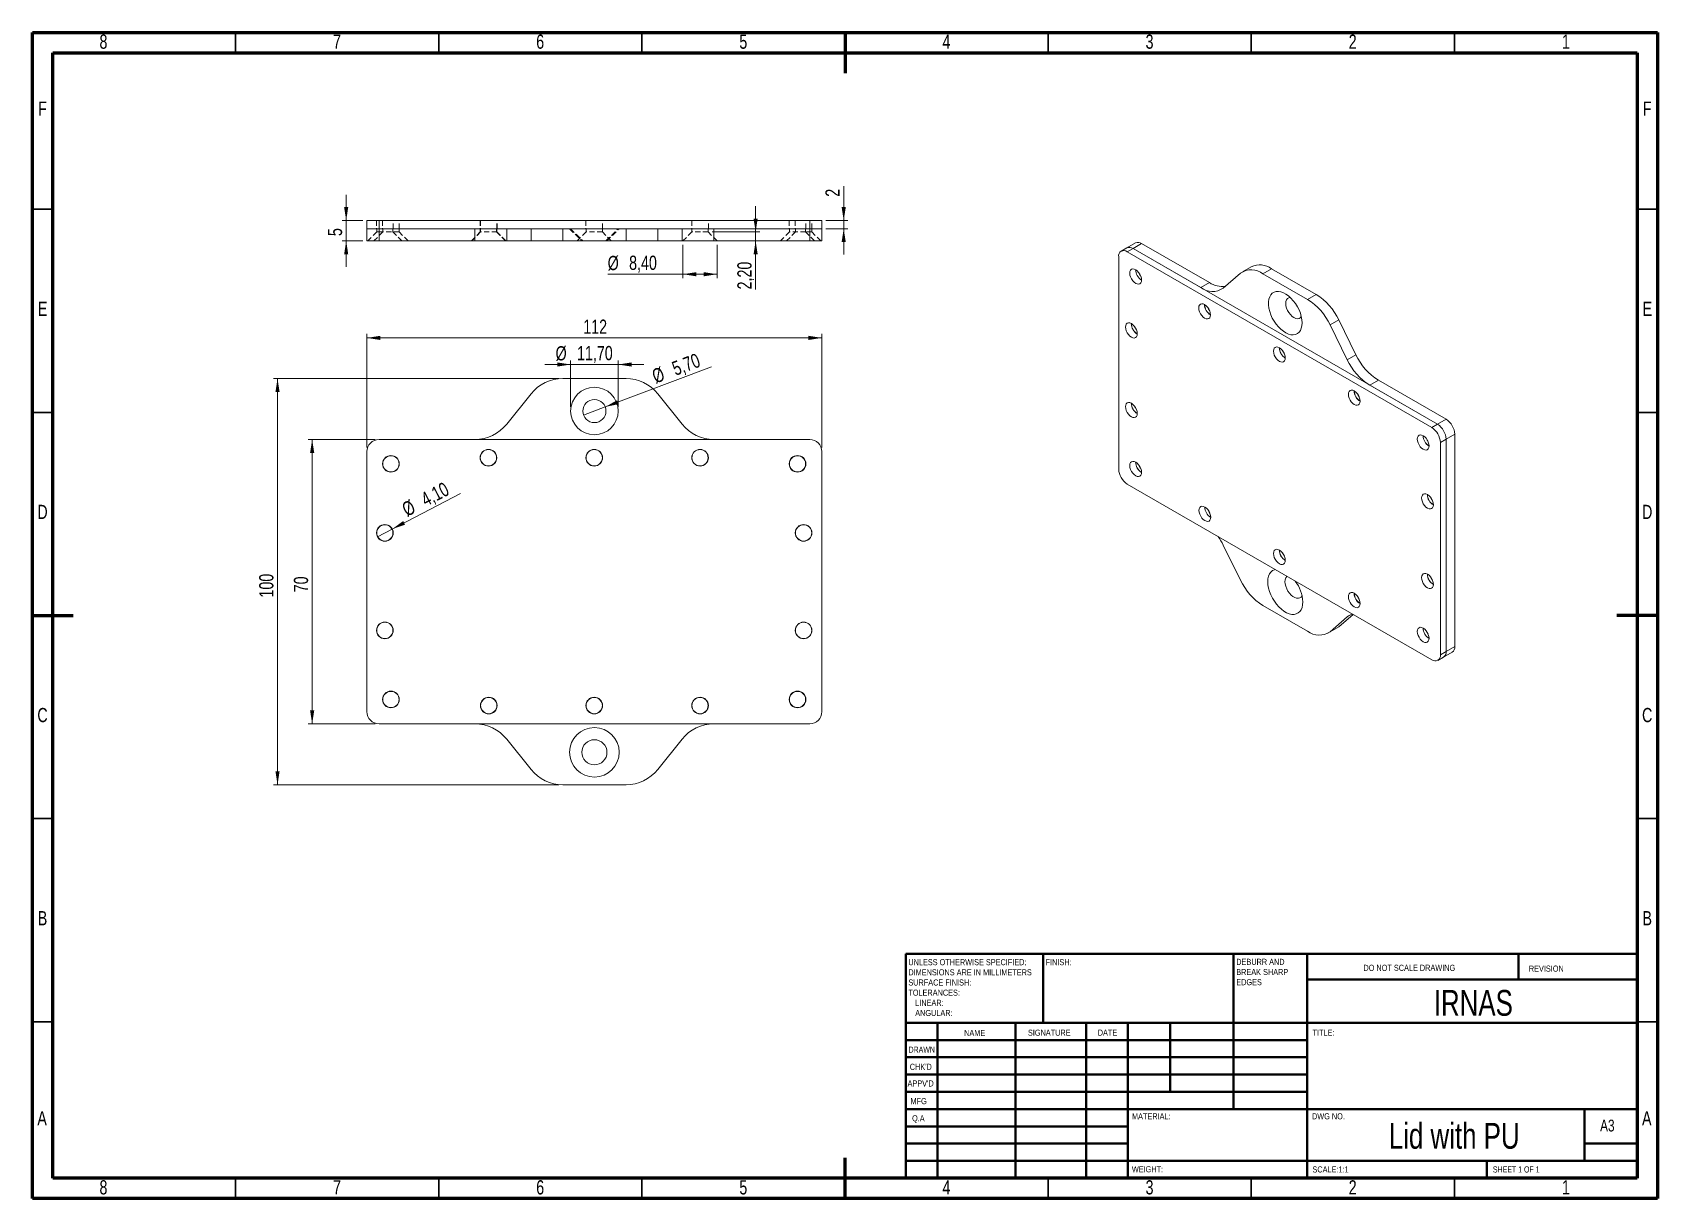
# Model space of a CAD drawing. Header units: millimetres. Extents: x 15 to 415, y 5 to 292.
import ezdxf

# ---------------------------------------------------------------- set-up
doc = ezdxf.new("R2010")
doc.units = ezdxf.units.MM
doc.linetypes.add('HIDDEN', pattern=[1.905, 1.27, -0.635])
doc.styles.add('SLDTEXTSTYLE0', font='TXT', dxfattribs={"width": 0.75})
doc.styles.add('SLDTEXTSTYLE1', font='TXT', dxfattribs={"width": 0.686449})
doc.styles.add('SLDTEXTSTYLE2', font='TXT', dxfattribs={"width": 0.6875})
doc.dimstyles.new('SLDDIMSTYLE0', dxfattribs={"dimtxt": 3.5, "dimasz": 3.302, "dimexe": 0, "dimexo": 0.0625, "dimgap": 0.875, "dimtad": 1, "dimrnd": 1e-09, "dimzin": 12, "dimdsep": 46, "dimtxsty": 'SLDTEXTSTYLE0', "dimsah": 1, "dimcen": 0.09, "dimadec": 0, "dimazin": 3, "dimtfac": 1, "dimtofl": 0, "dimtmove": 0, "dimatfit": 3, "dimfxl": 1, "dimfrac": 2, "dimtolj": 1, "dimtzin": 12, "dimarcsym": 0})
doc.dimstyles.new('SLDDIMSTYLE1', dxfattribs={"dimtxt": 3.5, "dimasz": 3.302, "dimexe": 0, "dimexo": 0.0625, "dimgap": 0.875, "dimtad": 1, "dimrnd": 1e-09, "dimzin": 12, "dimdsep": 46, "dimtxsty": 'SLDTEXTSTYLE0', "dimsah": 1, "dimcen": 0.09, "dimadec": 0, "dimazin": 3, "dimtfac": 1, "dimtmove": 0, "dimatfit": 0, "dimfxl": 1, "dimfrac": 2, "dimtolj": 1, "dimtzin": 12, "dimarcsym": 0})
doc.dimstyles.new('SLDDIMSTYLE2', dxfattribs={"dimtxt": 3.5, "dimasz": 3.302, "dimexe": 0, "dimexo": 0.0625, "dimgap": 0.875, "dimtad": 1, "dimrnd": 1e-09, "dimzin": 12, "dimdsep": 46, "dimtxsty": 'SLDTEXTSTYLE0', "dimblk1": 'NONE', "dimsah": 1, "dimcen": 0, "dimadec": 0, "dimazin": 3, "dimtfac": 1, "dimtmove": 0, "dimatfit": 3, "dimldrblk": 'NONE', "dimfxl": 1, "dimfrac": 2, "dimtolj": 1, "dimtzin": 12, "dimarcsym": 0})

# ---------------------------------------------------------------- blocks, each defined once
blk = doc.blocks.new('SW_NOTE_0')
at = {"color": 0, "linetype": 'Continuous', "lineweight": 0, "char_height": 1.5, "attachment_point": 1, "style": 'SLDTEXTSTYLE0'}
for s, insert in [('UNLESS OTHERWISE SPECIFIED:', (0, 1.93)), ('SURFACE FINISH:', (0, -3.07)), ('DIMENSIONS ARE IN MILLIMETERS', (0, -0.57)), ('TOLERANCES:', (0, -5.57)), ('ANGULAR:', (1.69, -10.57)), ('LINEAR:', (1.69, -8.07))]:
    blk.add_mtext(s, dxfattribs=dict(at, insert=insert))
blk = doc.blocks.new('SW_NOTE_1')
at = {"color": 0, "linetype": 'Continuous', "lineweight": 0, "char_height": 1.5, "attachment_point": 1, "style": 'SLDTEXTSTYLE0'}
for s, insert in [('DEBURR AND', (0, 1.93)), ('BREAK SHARP', (0, -0.57)), ('EDGES', (0, -3.07))]:
    blk.add_mtext(s, dxfattribs=dict(at, insert=insert))
blk = doc.blocks.new('_D')
at = {"color": 7, "linetype": 'Continuous', "lineweight": 0}
for p, q in [((97.31, 189.83), (97.31, 217.83)), ((97.31, 216.83), (209.31, 216.83)), ((209.31, 189.83), (209.31, 217.83))]:
    blk.add_line(p, q, dxfattribs=at)
for points in [[(97.31, 216.83), (100.62, 216.32), (100.62, 217.34)], [(209.31, 216.83), (206.01, 217.34), (206.01, 216.32)]]:
    blk.add_solid(points, dxfattribs=at)
at = {"color": 7, "linetype": 'Continuous', "lineweight": 0, "insert": (150.58, 221.34), "char_height": 3.5, "attachment_point": 1, "style": 'SLDTEXTSTYLE0'}
blk.add_mtext('112', dxfattribs=at)
blk = doc.blocks.new('_D_1')
at = {"color": 7, "linetype": 'Continuous', "lineweight": 0}
for p, q in [((144.53, 206.83), (74.31, 206.83)), ((75.31, 206.83), (75.31, 106.83)), ((144.53, 106.83), (74.31, 106.83))]:
    blk.add_line(p, q, dxfattribs=at)
for points in [[(75.31, 206.83), (74.81, 203.53), (75.82, 203.53)], [(75.31, 106.83), (75.82, 110.13), (74.81, 110.13)]]:
    blk.add_solid(points, dxfattribs=at)
at = {"color": 7, "linetype": 'Continuous', "lineweight": 0, "insert": (70.8, 152.92), "char_height": 3.5, "attachment_point": 1, "rotation": 90, "style": 'SLDTEXTSTYLE0'}
blk.add_mtext('100', dxfattribs=at)
blk = doc.blocks.new('_D_2')
at = {"color": 7, "linetype": 'Continuous', "lineweight": 0}
for p, q in [((99.31, 191.83), (82.84, 191.83)), ((83.84, 191.83), (83.84, 121.83)), ((99.31, 121.83), (82.84, 121.83))]:
    blk.add_line(p, q, dxfattribs=at)
for points in [[(83.84, 191.83), (83.33, 188.53), (84.35, 188.53)], [(83.84, 121.83), (84.35, 125.13), (83.33, 125.13)]]:
    blk.add_solid(points, dxfattribs=at)
at = {"color": 7, "linetype": 'Continuous', "lineweight": 0, "insert": (79.33, 154.21), "char_height": 3.5, "attachment_point": 1, "rotation": 90, "style": 'SLDTEXTSTYLE0'}
blk.add_mtext('70', dxfattribs=at)
blk = doc.blocks.new('_D_3')
at = {"color": 7, "linetype": 'Continuous', "lineweight": 0}
for p, q in [((147.47, 210.28), (141.12, 210.28)), ((147.47, 199.83), (147.47, 211.28)), ((147.47, 210.28), (159.16, 210.28)), ((159.16, 199.83), (159.16, 211.28)), ((159.16, 210.28), (165.51, 210.28))]:
    blk.add_line(p, q, dxfattribs=at)
for points in [[(147.47, 210.28), (144.16, 210.79), (144.16, 209.77)], [(159.16, 210.28), (162.47, 209.77), (162.47, 210.79)]]:
    blk.add_solid(points, dxfattribs=at)
at = {"color": 7, "linetype": 'Continuous', "lineweight": 0, "char_height": 3.5, "attachment_point": 1, "style": 'SLDTEXTSTYLE0'}
for s, insert in [('%%c', (143.76, 214.79)), ('11,70', (149.04, 214.84))]:
    blk.add_mtext(s, dxfattribs=dict(at, insert=insert))
blk = doc.blocks.new('_D_4')
at = {"color": 7, "linetype": 'Continuous', "lineweight": 0}
for q in [(182.13, 209.69), (150.65, 197.83)]:
    blk.add_line((155.98, 199.84), q, dxfattribs=at)
blk.add_solid([(155.98, 199.84), (159.25, 200.53), (158.89, 201.48)], dxfattribs=at)
at = {"color": 7, "linetype": 'Continuous', "lineweight": 0, "char_height": 3.5, "attachment_point": 1, "rotation": 20.6467, "style": 'SLDTEXTSTYLE0'}
for s, insert in [('5,70', (172.06, 210.75)), ('%%c', (167.14, 208.84))]:
    blk.add_mtext(s, dxfattribs=dict(at, insert=insert))
blk = doc.blocks.new('_NONE')
blk = doc.blocks.new('_D_5')
at = {"color": 7, "linetype": 'Continuous', "lineweight": 0}
for q in [(120.33, 178.53), (99.92, 167.88)]:
    blk.add_line((103.55, 169.78), q, dxfattribs=at)
blk.add_solid([(103.55, 169.78), (106.71, 170.86), (106.25, 171.76)], dxfattribs=at)
at = {"color": 7, "linetype": 'Continuous', "lineweight": 0, "char_height": 3.5, "attachment_point": 1, "rotation": 27.5319, "style": 'SLDTEXTSTYLE0'}
for s, insert in [('4,10', (110.22, 178.34)), ('%%c', (105.57, 175.86))]:
    blk.add_mtext(s, dxfattribs=dict(at, insert=insert))
blk = doc.blocks.new('_D_6')
at = {"color": 7, "linetype": 'Continuous', "lineweight": 0}
for p, q in [((92.22, 245.71), (92.22, 252.06)), ((96.31, 245.71), (91.22, 245.71)), ((92.22, 245.71), (92.22, 240.71)), ((96.31, 240.71), (91.22, 240.71)), ((92.22, 240.71), (92.22, 234.36))]:
    blk.add_line(p, q, dxfattribs=at)
for points in [[(92.22, 245.71), (92.72, 249.01), (91.71, 249.01)], [(92.22, 240.71), (91.71, 237.4), (92.72, 237.4)]]:
    blk.add_solid(points, dxfattribs=at)
at = {"color": 7, "linetype": 'Continuous', "lineweight": 0, "insert": (87.71, 241.89), "char_height": 3.5, "attachment_point": 1, "rotation": 90, "style": 'SLDTEXTSTYLE0'}
blk.add_mtext('5', dxfattribs=at)
blk = doc.blocks.new('_D_7')
at = {"color": 7, "linetype": 'Continuous', "lineweight": 0}
for p, q in [((214.68, 245.71), (214.68, 254.16)), ((210.31, 245.71), (215.68, 245.71)), ((214.68, 245.71), (214.68, 243.71)), ((210.31, 243.71), (215.68, 243.71)), ((214.68, 243.71), (214.68, 237.36))]:
    blk.add_line(p, q, dxfattribs=at)
for points in [[(214.68, 245.71), (215.19, 249.01), (214.17, 249.01)], [(214.68, 243.71), (214.17, 240.4), (215.19, 240.4)]]:
    blk.add_solid(points, dxfattribs=at)
at = {"color": 7, "linetype": 'Continuous', "lineweight": 0, "insert": (210.17, 251.58), "char_height": 3.5, "attachment_point": 1, "rotation": 90, "style": 'SLDTEXTSTYLE0'}
blk.add_mtext('2', dxfattribs=at)
blk = doc.blocks.new('_D_8')
at = {"color": 7, "linetype": 'Continuous', "lineweight": 0}
for p, q in [((193, 242.91), (193, 249.26)), ((182.31, 242.91), (194, 242.91)), ((193, 242.91), (193, 240.71)), ((193, 240.71), (193, 228.76))]:
    blk.add_line(p, q, dxfattribs=at)
for points in [[(193, 242.91), (193.51, 246.21), (192.49, 246.21)], [(193, 240.71), (192.49, 237.4), (193.51, 237.4)]]:
    blk.add_solid(points, dxfattribs=at)
at = {"color": 7, "linetype": 'Continuous', "lineweight": 0, "insert": (188.49, 228.76), "char_height": 3.5, "attachment_point": 1, "rotation": 90, "style": 'SLDTEXTSTYLE0'}
blk.add_mtext('2,20', dxfattribs=at)
blk = doc.blocks.new('_D_9')
at = {"color": 7, "linetype": 'Continuous', "lineweight": 0}
for p, q in [((175.11, 239.71), (175.11, 231.5)), ((183.51, 239.71), (183.51, 231.5)), ((175.11, 232.5), (156.58, 232.5)), ((175.11, 232.5), (183.51, 232.5))]:
    blk.add_line(p, q, dxfattribs=at)
for points in [[(175.11, 232.5), (178.42, 231.99), (178.42, 233.01)], [(183.51, 232.5), (180.21, 233.01), (180.21, 231.99)]]:
    blk.add_solid(points, dxfattribs=at)
at = {"color": 7, "linetype": 'Continuous', "lineweight": 0, "char_height": 3.5, "attachment_point": 1, "style": 'SLDTEXTSTYLE0'}
for s, insert in [('%%c', (156.58, 237.01)), ('8,40', (161.86, 237.07))]:
    blk.add_mtext(s, dxfattribs=dict(at, insert=insert))

msp = doc.modelspace()

# ---------------------------------------------------------------- linework, layer by layer
at = {"color": 7, "linetype": 'Continuous', "lineweight": 60}
for p, q in [((15, 292), (415, 292)), ((15, 5), (15, 292)), ((215, 292), (215, 282)), ((415, 292), (415, 5)), ((20, 287), (410, 287)), ((20, 10), (20, 287)), ((410, 287), (410, 10)), ((15, 148.5), (25, 148.5)), ((415, 148.5), (405, 148.5)), ((410, 65.25), (410, 10)), ((215, 5), (215, 15)), ((410, 10), (20, 10)), ((410, 10), (222.8, 10)), ((415, 5), (15, 5))]:
    msp.add_line(p, q, dxfattribs=at)
at = {"color": 7, "linetype": 'Continuous', "lineweight": 30}
for p, q in [((65, 292), (65, 287)), ((115, 292), (115, 287)), ((165, 292), (165, 287)), ((265, 292), (265, 287)), ((315, 292), (315, 287)), ((365, 292), (365, 287)), ((15, 248.5), (20, 248.5)), ((415, 248.5), (410, 248.5)), ((15, 198.5), (20, 198.5)), ((415, 198.5), (410, 198.5)), ((15, 98.5), (20, 98.5)), ((415, 98.5), (410, 98.5)), ((15, 48.5), (20, 48.5)), ((415, 48.5), (410, 48.5)), ((65, 5), (65, 10)), ((115, 5), (115, 10)), ((165, 5), (165, 10)), ((265, 5), (265, 10)), ((315, 5), (315, 10)), ((365, 5), (365, 10))]:
    msp.add_line(p, q, dxfattribs=at)
at = {"color": 7, "linetype": 'Continuous', "lineweight": 15}
for p, q in [((97.315, 243.705), (97.315, 245.705)), ((97.315, 245.705), (100.315, 245.705)), ((100.315, 245.705), (100.315, 243.705)), ((100.315, 245.705), (206.315, 245.705)), ((206.315, 243.705), (206.315, 245.705)), ((206.315, 245.705), (209.315, 245.705)), ((209.315, 245.705), (209.315, 243.705)), ((97.315, 240.705), (97.315, 243.705)), ((97.315, 243.705), (100.315, 243.705)), ((100.315, 240.705), (97.315, 240.705)), ((100.315, 243.705), (100.315, 240.705)), ((123.917, 243.705), (100.315, 243.705)), ((123.917, 240.705), (100.315, 240.705)), ((123.917, 240.705), (123.917, 243.705)), ((123.917, 243.705), (131.726, 243.705)), ((123.917, 240.705), (131.726, 240.705)), ((131.726, 240.705), (131.726, 243.705)), ((137.721, 243.705), (131.726, 243.705)), ((137.721, 240.705), (131.726, 240.705)), ((137.721, 240.705), (137.721, 243.705)), ((137.721, 243.705), (145.53, 243.705)), ((145.53, 240.705), (137.721, 240.705)), ((145.53, 243.705), (145.53, 240.705)), ((145.53, 243.705), (161.1, 243.705)), ((145.53, 240.705), (161.1, 240.705)), ((161.1, 240.705), (161.1, 243.705)), ((161.1, 243.705), (168.908, 243.705)), ((168.908, 240.705), (161.1, 240.705)), ((168.908, 243.705), (168.908, 240.705)), ((168.908, 243.705), (174.904, 243.705)), ((168.908, 240.705), (174.904, 240.705)), ((174.904, 240.705), (174.904, 243.705)), ((182.712, 243.705), (174.904, 243.705)), ((182.712, 240.705), (174.904, 240.705)), ((182.712, 240.705), (182.712, 243.705)), ((182.712, 243.705), (206.315, 243.705)), ((182.712, 240.705), (206.315, 240.705)), ((206.315, 240.705), (206.315, 243.705)), ((206.315, 243.705), (209.315, 243.705)), ((209.315, 240.705), (206.315, 240.705)), ((209.315, 243.705), (209.315, 240.705)), ((286.522, 240.213), (284.401, 238.988)), ((288.022, 240.064), (285.9, 238.84)), ((304.711, 230.43), (288.022, 240.064)), ((282.365, 236.798), (282.365, 184.54)), ((284.401, 238.988), (282.986, 238.172)), ((285.9, 238.84), (284.486, 238.023)), ((359.44, 194.754), (284.486, 238.023)), ((302.59, 229.205), (285.9, 238.84)), ((360.854, 195.57), (285.9, 238.84)), ((312.351, 232.754), (308.111, 229.082)), ((314.994, 234.351), (312.873, 233.126)), ((319.994, 233.856), (317.872, 232.631)), ((328.882, 226.275), (317.872, 232.631)), ((331.003, 227.5), (319.994, 233.856)), ((304.711, 230.43), (302.59, 229.205)), ((328.882, 226.275), (331.003, 227.5)), ((336.525, 221.248), (334.403, 220.023)), ((334.403, 220.023), (338.643, 211.457)), ((336.525, 221.248), (340.764, 212.681)), ((340.764, 212.681), (338.643, 211.457)), ((161.1, 206.832), (145.53, 206.832)), ((346.286, 206.429), (344.164, 205.205)), ((344.164, 205.205), (360.854, 195.57)), ((346.286, 206.429), (362.975, 196.795)), ((137.721, 203.079), (131.726, 195.585)), ((168.908, 203.079), (174.904, 195.585)), ((360.854, 195.57), (362.975, 196.795)), ((359.44, 194.754), (360.854, 195.57)), ((365.096, 193.121), (362.975, 191.896)), ((365.096, 140.862), (365.096, 193.121)), ((97.315, 188.832), (97.315, 124.832)), ((206.315, 191.832), (100.315, 191.832)), ((209.315, 124.832), (209.315, 188.832)), ((362.975, 191.896), (361.561, 191.08)), ((361.561, 138.821), (361.561, 191.08)), ((362.975, 139.637), (362.975, 191.896)), ((284.486, 180.866), (359.44, 137.596)), ((312.351, 157.229), (308.111, 165.795)), ((317.872, 150.977), (328.882, 144.621)), ((334.403, 144.498), (338.643, 148.17)), ((336.525, 145.723), (340.059, 148.784)), ((333.882, 144.126), (336.003, 145.351)), ((334.403, 144.498), (336.525, 145.723)), ((336.525, 145.723), (336.003, 145.351)), ((362.975, 139.637), (365.096, 140.862)), ((360.939, 137.447), (362.354, 138.264)), ((361.561, 138.821), (362.975, 139.637)), ((362.354, 138.264), (364.475, 139.488)), ((100.315, 121.832), (206.315, 121.832)), ((137.721, 110.585), (131.726, 118.079)), ((168.908, 110.585), (174.904, 118.079)), ((145.53, 106.832), (161.1, 106.832))]:
    msp.add_line(p, q, dxfattribs=at)
at = {"color": 7, "linetype": 'HIDDEN', "lineweight": 0}
for p, q in [((99.684, 245.705), (99.684, 243.705)), ((100.315, 243.705), (100.315, 245.705)), ((101.184, 245.705), (101.184, 243.705)), ((103.784, 243.705), (103.784, 245.705)), ((105.284, 243.705), (105.284, 245.705)), ((125.184, 245.705), (125.184, 243.705)), ((125.265, 245.705), (125.265, 243.705)), ((129.284, 243.705), (129.284, 245.705)), ((129.365, 243.705), (129.365, 245.705)), ((151.224, 245.705), (151.224, 243.705)), ((155.324, 243.705), (155.324, 245.705)), ((177.265, 245.705), (177.265, 243.705)), ((181.365, 243.705), (181.365, 245.705)), ((201.265, 245.705), (201.265, 243.705)), ((202.765, 245.705), (202.765, 243.705)), ((205.365, 243.705), (205.365, 245.705)), ((206.315, 245.705), (206.315, 243.705)), ((206.865, 243.705), (206.865, 245.705)), ((99.734, 242.905), (97.534, 240.705)), ((101.234, 242.905), (99.034, 240.705)), ((99.734, 243.705), (99.734, 242.905)), ((101.234, 242.905), (99.734, 242.905)), ((100.315, 240.705), (100.315, 243.705)), ((101.234, 243.705), (101.234, 242.905)), ((105.234, 242.905), (101.234, 242.905)), ((103.734, 242.905), (103.734, 243.705)), ((105.934, 240.705), (103.734, 242.905)), ((105.234, 242.905), (105.234, 243.705)), ((107.434, 240.705), (105.234, 242.905)), ((125.234, 242.905), (123.034, 240.705)), ((125.315, 242.905), (123.115, 240.705)), ((123.917, 240.705), (123.917, 243.705)), ((125.234, 243.705), (125.234, 242.905)), ((125.315, 242.905), (125.234, 242.905)), ((125.315, 243.705), (125.315, 242.905)), ((129.315, 242.905), (125.315, 242.905)), ((129.234, 242.905), (129.234, 243.705)), ((131.434, 240.705), (129.234, 242.905)), ((129.315, 242.905), (129.315, 243.705)), ((131.515, 240.705), (129.315, 242.905)), ((131.726, 240.705), (131.726, 243.705)), ((137.721, 243.705), (137.721, 240.705)), ((145.53, 240.705), (145.53, 243.705)), ((147.215, 243.705), (150.215, 240.705)), ((147.465, 243.705), (150.465, 240.705)), ((151.274, 242.905), (149.074, 240.705)), ((151.274, 243.705), (151.274, 242.905)), ((155.274, 242.905), (151.274, 242.905)), ((155.274, 242.905), (155.274, 243.705)), ((157.474, 240.705), (155.274, 242.905)), ((156.164, 240.705), (159.164, 243.705)), ((156.415, 240.705), (159.415, 243.705)), ((161.1, 243.705), (161.1, 240.705)), ((168.908, 240.705), (168.908, 243.705)), ((174.904, 240.705), (174.904, 243.705)), ((177.315, 242.905), (175.115, 240.705)), ((177.315, 243.705), (177.315, 242.905)), ((181.315, 242.905), (177.315, 242.905)), ((181.315, 242.905), (181.315, 243.705)), ((183.515, 240.705), (181.315, 242.905)), ((182.712, 240.705), (182.712, 243.705)), ((201.315, 242.905), (199.115, 240.705)), ((202.815, 242.905), (200.615, 240.705)), ((201.315, 243.705), (201.315, 242.905)), ((205.315, 242.905), (201.315, 242.905)), ((202.815, 243.705), (202.815, 242.905)), ((205.315, 242.905), (205.315, 243.705)), ((206.815, 242.905), (205.315, 242.905)), ((207.515, 240.705), (205.315, 242.905)), ((206.315, 243.705), (206.315, 240.705)), ((206.815, 242.905), (206.815, 243.705)), ((209.015, 240.705), (206.815, 242.905))]:
    msp.add_line(p, q, dxfattribs=at)
at = {"color": 8, "linetype": 'Continuous', "lineweight": 15}
msp.add_line((339.748, 148.808), (338.643, 148.17), dxfattribs=at)
at = {"color": 7, "linetype": 'Continuous', "lineweight": 40}
for p, q in [((230, 65.25), (410, 65.25)), ((230, 65.25), (230, 10)), ((263.8, 48.25), (263.8, 65.25)), ((310.6, 65.25), (310.6, 27)), ((328.8, 65.25), (328.8, 10)), ((380.8, 58.875), (380.8, 65.25)), ((410, 58.875), (328.8, 58.875)), ((410, 48.25), (230, 48.25)), ((237.8, 48.25), (237.8, 10)), ((256.991, 48.25), (256.991, 10)), ((274.399, 48.25), (274.399, 10)), ((284.6, 10), (284.6, 48.25)), ((295, 31.25), (295, 48.25)), ((328.8, 44), (230, 44)), ((328.8, 39.75), (230, 39.75)), ((328.8, 35.5), (230, 35.5)), ((328.8, 31.25), (230, 31.25)), ((284.6, 27), (230, 27)), ((284.6, 27), (410, 27)), ((397, 14.25), (397, 27)), ((284.6, 22.75), (230, 22.75)), ((284.6, 18.5), (230, 18.5)), ((410, 18.5), (397, 18.5)), ((230, 14.25), (410, 14.25)), ((373, 10), (373, 14.25))]:
    msp.add_line(p, q, dxfattribs=at)
at = {"color": 7, "linetype": 'Continuous', "lineweight": 15, "flags": 128}
for points in [[(288, 231.096), (287.951, 231.557), (287.806, 232.045), (287.575, 232.524), (287.275, 232.964), (286.926, 233.333), (286.55, 233.606), (286.175, 233.766), (285.826, 233.801), (285.525, 233.708), (285.295, 233.494), (285.15, 233.174), (285.101, 232.769), (285.15, 232.308), (285.295, 231.82), (285.525, 231.341), (285.826, 230.901), (286.175, 230.532), (286.55, 230.259), (286.926, 230.099), (287.275, 230.064), (287.575, 230.157), (287.806, 230.371), (287.951, 230.691), (288, 231.096)], [(287.766, 232.143), (287.53, 232.498), (287.34, 232.88)], [(327.513, 220.533), (327.465, 219.832), (327.321, 219.203), (327.084, 218.661), (326.76, 218.22), (326.357, 217.888), (325.885, 217.674), (325.353, 217.584), (324.775, 217.618), (324.165, 217.777), (323.536, 218.056), (322.903, 218.45), (322.281, 218.948), (321.685, 219.539), (321.129, 220.209), (320.625, 220.944), (320.186, 221.724), (319.822, 222.532), (319.541, 223.35), (319.35, 224.157), (319.253, 224.936), (319.253, 225.667), (319.35, 226.334), (319.541, 226.921), (319.822, 227.414), (320.186, 227.802), (320.625, 228.075), (321.129, 228.228), (321.685, 228.256), (322.281, 228.159), (322.903, 227.94), (323.536, 227.602), (324.165, 227.155), (324.775, 226.609), (325.353, 225.976), (325.885, 225.272), (326.357, 224.512), (326.76, 223.716), (327.084, 222.9), (327.321, 222.085), (327.465, 221.29), (327.513, 220.533)], [(304.971, 222.524), (304.921, 222.985), (304.776, 223.473), (304.546, 223.952), (304.246, 224.392), (303.896, 224.761), (303.521, 225.034), (303.146, 225.194), (302.796, 225.228), (302.496, 225.136), (302.266, 224.922), (302.121, 224.602), (302.071, 224.197), (302.121, 223.735), (302.266, 223.248), (302.496, 222.769), (302.796, 222.329), (303.146, 221.96), (303.521, 221.687), (303.896, 221.527), (304.246, 221.492), (304.546, 221.585), (304.776, 221.799), (304.921, 222.119), (304.971, 222.524)], [(304.737, 223.571), (304.501, 223.926), (304.311, 224.308)], [(324.633, 226.746), (324.624, 226.747), (324.242, 226.69), (323.923, 226.506), (323.683, 226.203), (323.534, 225.797), (323.483, 225.309), (323.534, 224.762), (323.683, 224.184), (323.923, 223.604), (324.242, 223.051), (324.624, 222.554), (325.05, 222.136), (325.498, 221.818), (325.947, 221.618), (326.373, 221.544), (326.755, 221.601), (327.074, 221.785), (327.314, 222.088), (327.318, 222.096)], [(286.939, 217.827), (286.89, 218.289), (286.745, 218.776), (286.515, 219.256), (286.215, 219.695), (285.865, 220.064), (285.49, 220.338), (285.115, 220.497), (284.765, 220.532), (284.465, 220.439), (284.234, 220.225), (284.09, 219.905), (284.04, 219.5), (284.09, 219.039), (284.234, 218.551), (284.465, 218.072), (284.765, 217.632), (285.115, 217.263), (285.49, 216.99), (285.865, 216.83), (286.215, 216.796), (286.515, 216.888), (286.745, 217.102), (286.89, 217.422), (286.939, 217.827)], [(286.705, 218.874), (286.47, 219.229), (286.28, 219.611)], [(323.384, 211.894), (323.334, 212.356), (323.19, 212.843), (322.959, 213.323), (322.659, 213.762), (322.309, 214.131), (321.934, 214.405), (321.559, 214.564), (321.21, 214.599), (320.909, 214.506), (320.679, 214.292), (320.534, 213.972), (320.485, 213.567), (320.534, 213.106), (320.679, 212.618), (320.909, 212.139), (321.21, 211.699), (321.559, 211.33), (321.934, 211.057), (322.309, 210.897), (322.659, 210.863), (322.959, 210.955), (323.19, 211.169), (323.334, 211.489), (323.384, 211.894)], [(323.15, 212.941), (322.914, 213.296), (322.724, 213.678)], [(286.939, 198.23), (286.89, 198.692), (286.745, 199.179), (286.515, 199.659), (286.215, 200.098), (285.865, 200.467), (285.49, 200.741), (285.115, 200.9), (284.765, 200.935), (284.465, 200.842), (284.234, 200.628), (284.09, 200.308), (284.04, 199.903), (284.09, 199.442), (284.234, 198.954), (284.465, 198.475), (284.765, 198.035), (285.115, 197.666), (285.49, 197.393), (285.865, 197.233), (286.215, 197.199), (286.515, 197.291), (286.745, 197.505), (286.89, 197.825), (286.939, 198.23)], [(286.705, 199.277), (286.47, 199.632), (286.28, 200.014)], [(341.797, 201.264), (341.748, 201.726), (341.603, 202.213), (341.373, 202.693), (341.072, 203.132), (340.723, 203.501), (340.348, 203.775), (339.972, 203.934), (339.623, 203.969), (339.323, 203.876), (339.092, 203.662), (338.947, 203.342), (338.898, 202.938), (338.947, 202.476), (339.092, 201.989), (339.323, 201.509), (339.623, 201.07), (339.972, 200.701), (340.348, 200.427), (340.723, 200.267), (341.072, 200.233), (341.373, 200.325), (341.603, 200.539), (341.748, 200.859), (341.797, 201.264)], [(341.563, 202.311), (341.328, 202.666), (341.138, 203.048)], [(358.768, 190.242), (358.718, 190.704), (358.574, 191.191), (358.343, 191.671), (358.043, 192.11), (357.693, 192.479), (357.318, 192.753), (356.943, 192.913), (356.593, 192.947), (356.293, 192.854), (356.063, 192.641), (355.918, 192.321), (355.869, 191.916), (355.918, 191.454), (356.063, 190.967), (356.293, 190.487), (356.593, 190.048), (356.943, 189.679), (357.318, 189.405), (357.693, 189.246), (358.043, 189.211), (358.343, 189.304), (358.574, 189.517), (358.718, 189.838), (358.768, 190.242)], [(358.534, 191.289), (358.298, 191.645), (358.108, 192.027)], [(288, 183.736), (287.951, 184.198), (287.806, 184.685), (287.575, 185.165), (287.275, 185.604), (286.926, 185.973), (286.55, 186.247), (286.175, 186.407), (285.826, 186.441), (285.525, 186.348), (285.295, 186.135), (285.15, 185.815), (285.101, 185.41), (285.15, 184.948), (285.295, 184.461), (285.525, 183.981), (285.826, 183.542), (286.175, 183.173), (286.55, 182.899), (286.926, 182.74), (287.275, 182.705), (287.575, 182.798), (287.806, 183.011), (287.951, 183.332), (288, 183.736)], [(287.766, 184.783), (287.53, 185.139), (287.34, 185.521)], [(359.828, 175.749), (359.779, 176.211), (359.634, 176.698), (359.404, 177.178), (359.104, 177.617), (358.754, 177.986), (358.379, 178.26), (358.004, 178.419), (357.654, 178.454), (357.354, 178.361), (357.124, 178.147), (356.979, 177.827), (356.929, 177.422), (356.979, 176.961), (357.124, 176.473), (357.354, 175.994), (357.654, 175.554), (358.004, 175.185), (358.379, 174.912), (358.754, 174.752), (359.104, 174.718), (359.404, 174.81), (359.634, 175.024), (359.779, 175.344), (359.828, 175.749)], [(359.594, 176.796), (359.359, 177.151), (359.169, 177.533)], [(305.028, 172.682), (304.978, 173.143), (304.833, 173.631), (304.603, 174.11), (304.303, 174.55), (303.953, 174.919), (303.578, 175.192), (303.203, 175.352), (302.853, 175.387), (302.553, 175.294), (302.323, 175.08), (302.178, 174.76), (302.129, 174.355), (302.178, 173.894), (302.323, 173.406), (302.553, 172.927), (302.853, 172.487), (303.203, 172.118), (303.578, 171.845), (303.953, 171.685), (304.303, 171.65), (304.603, 171.743), (304.833, 171.957), (304.978, 172.277), (305.028, 172.682)], [(304.794, 173.729), (304.558, 174.084), (304.368, 174.466)], [(323.384, 162.085), (323.334, 162.547), (323.19, 163.034), (322.959, 163.514), (322.659, 163.953), (322.309, 164.322), (321.934, 164.596), (321.559, 164.755), (321.21, 164.79), (320.909, 164.697), (320.679, 164.483), (320.534, 164.163), (320.485, 163.758), (320.534, 163.297), (320.679, 162.809), (320.909, 162.33), (321.21, 161.89), (321.559, 161.521), (321.934, 161.248), (322.309, 161.088), (322.659, 161.054), (322.959, 161.146), (323.19, 161.36), (323.334, 161.68), (323.384, 162.085)], [(323.15, 163.132), (322.914, 163.487), (322.724, 163.869)], [(327.69, 151.841), (327.642, 151.127), (327.499, 150.484), (327.263, 149.927), (326.941, 149.468), (326.539, 149.118), (326.066, 148.885), (325.534, 148.773), (324.953, 148.785), (324.337, 148.921), (323.699, 149.178), (323.055, 149.55), (322.417, 150.029), (321.801, 150.604), (321.22, 151.263), (320.688, 151.99), (320.215, 152.769), (319.813, 153.583), (319.491, 154.414), (319.255, 155.243), (319.112, 156.051), (319.064, 156.821), (319.112, 157.536), (319.255, 158.179), (319.491, 158.736), (319.813, 159.195), (320.215, 159.545), (320.688, 159.778), (320.907, 159.84)], [(323.824, 158.156), (323.725, 158.068), (323.496, 157.742), (323.354, 157.32), (323.306, 156.821), (323.354, 156.267), (323.496, 155.682), (323.725, 155.092), (324.032, 154.522), (324.402, 153.997), (324.821, 153.54), (325.269, 153.171), (325.728, 152.906), (326.176, 152.758), (326.594, 152.731), (326.965, 152.828), (327.272, 153.044), (327.501, 153.37), (327.507, 153.383)], [(359.828, 156.152), (359.779, 156.614), (359.634, 157.101), (359.404, 157.581), (359.104, 158.02), (358.754, 158.389), (358.379, 158.663), (358.004, 158.822), (357.654, 158.857), (357.354, 158.764), (357.124, 158.55), (356.979, 158.23), (356.929, 157.825), (356.979, 157.364), (357.124, 156.876), (357.354, 156.397), (357.654, 155.957), (358.004, 155.588), (358.379, 155.315), (358.754, 155.155), (359.104, 155.121), (359.404, 155.213), (359.634, 155.427), (359.779, 155.747), (359.828, 156.152)], [(359.594, 157.199), (359.359, 157.554), (359.169, 157.936)], [(341.797, 151.455), (341.748, 151.917), (341.603, 152.404), (341.373, 152.884), (341.072, 153.323), (340.723, 153.692), (340.348, 153.966), (339.972, 154.125), (339.623, 154.16), (339.323, 154.067), (339.092, 153.853), (338.947, 153.533), (338.898, 153.129), (338.947, 152.667), (339.092, 152.18), (339.323, 151.7), (339.623, 151.261), (339.972, 150.892), (340.348, 150.618), (340.723, 150.458), (341.072, 150.424), (341.373, 150.516), (341.603, 150.73), (341.748, 151.05), (341.797, 151.455)], [(341.563, 152.502), (341.328, 152.857), (341.138, 153.239)], [(358.768, 142.883), (358.718, 143.345), (358.574, 143.832), (358.343, 144.312), (358.043, 144.751), (357.693, 145.12), (357.318, 145.394), (356.943, 145.553), (356.593, 145.588), (356.293, 145.495), (356.063, 145.281), (355.918, 144.961), (355.869, 144.557), (355.918, 144.095), (356.063, 143.607), (356.293, 143.128), (356.593, 142.689), (356.943, 142.319), (357.318, 142.046), (357.693, 141.886), (358.043, 141.852), (358.343, 141.944), (358.574, 142.158), (358.718, 142.478), (358.768, 142.883)], [(358.534, 143.93), (358.298, 144.285), (358.108, 144.667)]]:
    msp.add_lwpolyline(points, dxfattribs=at)
at = {"color": 7, "linetype": 'Continuous', "lineweight": 15}
for centre, radius in [((153.315, 198.832), 5.85), ((153.315, 198.832), 2.85), ((127.234, 187.332), 2.05), ((127.234, 187.332), 2), ((153.274, 187.332), 2.05), ((153.274, 187.332), 2), ((179.315, 187.332), 2.05), ((179.315, 187.332), 2), ((103.234, 185.832), 2.05), ((103.234, 185.832), 2), ((203.315, 185.832), 2.05), ((203.315, 185.832), 2), ((101.734, 168.832), 2.05), ((101.734, 168.832), 2), ((204.815, 168.832), 2.05), ((204.815, 168.832), 2), ((101.734, 144.832), 2.05), ((101.734, 144.832), 2), ((204.815, 144.832), 2.05), ((204.815, 144.832), 2), ((103.234, 127.832), 2.05), ((103.234, 127.832), 2), ((127.315, 126.332), 2.05), ((127.315, 126.332), 2), ((153.274, 126.332), 2.05), ((153.274, 126.332), 2), ((179.315, 126.332), 2.05), ((179.315, 126.332), 2), ((203.315, 127.832), 2.05), ((203.315, 127.832), 2), ((153.315, 114.832), 6.1), ((153.315, 114.832), 3.1)]:
    msp.add_circle(centre, radius, dxfattribs=at)
for centre, radius, start, end in [((287.143, 238.838), 1.509, 54.38242, 114.30712), ((283.658, 237.008), 1.31, 50.79671, 189.21404), ((285.022, 237.613), 1.509, 54.38242, 114.30712), ((289.605, 233.696), 3.09, 181.29396, 238.70066), ((289.564, 233.672), 3.014, 181.25936, 238.73526), ((315.027, 228.885), 4.704, 52.77586, 124.67043), ((317.077, 229.897), 4.916, 53.61791, 115.07163), ((305.435, 232.951), 4.704, 232.77586, 304.67043), ((307.859, 235.197), 5.712, 236.56207, 277.8317), ((306.576, 225.124), 3.09, 181.29396, 238.70066), ((306.535, 225.1), 3.014, 181.25936, 238.73526), ((320.934, 213.692), 14.883, 25.17652, 57.72336), ((323.056, 214.916), 14.883, 25.17652, 57.72336), ((288.544, 220.427), 3.09, 181.29396, 238.70066), ((288.504, 220.404), 3.014, 181.25936, 238.73526), ((324.989, 214.494), 3.09, 181.29396, 238.70066), ((324.948, 214.471), 3.014, 181.25936, 238.73526), ((354.233, 219.013), 14.883, 205.17652, 237.72336), ((352.112, 217.788), 14.883, 205.17652, 237.72336), ((145.53, 196.832), 10, 90, 141.33945), ((161.1, 196.832), 10, 38.66055, 90), ((288.544, 200.83), 3.09, 181.29396, 238.70066), ((288.504, 200.807), 3.014, 181.25936, 238.73526), ((343.402, 203.864), 3.09, 181.29396, 238.70066), ((343.362, 203.841), 3.014, 181.25936, 238.73526), ((360.491, 192.911), 4.61, 2.60548, 57.39452), ((123.917, 201.832), 10, 270, 321.33945), ((182.712, 201.832), 10, 218.66055, 270), ((360.373, 192.842), 3.09, 181.29396, 238.70066), ((360.332, 192.819), 3.014, 181.25936, 238.73526), ((356.955, 190.87), 4.61, 2.60548, 57.39452), ((358.369, 191.686), 4.61, 2.60548, 57.39452), ((100.315, 188.832), 3, 90, 180), ((206.315, 188.832), 3, 0, 90), ((286.971, 184.749), 4.61, 182.60548, 237.39452), ((289.605, 186.337), 3.09, 181.29396, 238.70066), ((289.564, 186.313), 3.014, 181.25936, 238.73526), ((361.433, 178.349), 3.09, 181.29396, 238.70066), ((361.393, 178.326), 3.014, 181.25936, 238.73526), ((306.633, 175.282), 3.09, 181.29396, 238.70066), ((306.592, 175.258), 3.014, 181.25936, 238.73526), ((292.653, 158.145), 17.248, 26.33011, 34.70563), ((324.989, 164.685), 3.09, 181.29396, 238.70066), ((324.948, 164.662), 3.014, 181.25936, 238.73526), ((325.82, 163.56), 14.883, 205.17652, 237.72336), ((318.569, 151.479), 9.129, 2.27742, 37.12299), ((361.433, 158.752), 3.09, 181.29396, 238.70066), ((361.393, 158.729), 3.014, 181.25936, 238.73526), ((343.402, 154.055), 3.09, 181.29396, 238.70066), ((343.362, 154.032), 3.014, 181.25936, 238.73526), ((340.853, 145.619), 3.375, 106.00405, 130.9005), ((331.728, 148.367), 4.704, 232.77586, 304.67043), ((360.373, 145.483), 3.09, 181.29396, 238.70066), ((360.332, 145.46), 3.014, 181.25936, 238.73526), ((363.669, 140.68), 1.439, 304.05635, 7.25583), ((360.268, 138.611), 1.31, 230.79671, 9.21404), ((361.505, 139.475), 1.479, 305.01333, 6.29885), ((361.548, 139.456), 1.439, 304.05635, 7.25583), ((100.315, 124.832), 3, 180, 270), ((206.315, 124.832), 3, 270, 0), ((123.917, 111.832), 10, 38.66055, 90), ((182.712, 111.832), 10, 90, 141.33945), ((145.53, 116.832), 10, 218.66055, 270), ((161.1, 116.832), 10, 270, 321.33945)]:
    msp.add_arc(centre, radius, start, end, dxfattribs=at)

# ---------------------------------------------------------------- block references
at = {"color": 7, "linetype": 'Continuous', "lineweight": 0}
for name, p in [('SW_NOTE_1', (311.309, 62.069)), ('SW_NOTE_0', (230.594, 61.987))]:
    msp.add_blockref(name, p, dxfattribs=at)

# ---------------------------------------------------------------- texts
for s, insert, char_height, attachment_point, style in [('8', (32.465, 291.495), 3.5, 2, 'SLDTEXTSTYLE0'), ('7', (89.965, 291.495), 3.5, 2, 'SLDTEXTSTYLE0'), ('6', (139.965, 291.495), 3.5, 2, 'SLDTEXTSTYLE0'), ('5', (189.965, 291.495), 3.5, 2, 'SLDTEXTSTYLE0'), ('4', (239.965, 291.495), 3.5, 2, 'SLDTEXTSTYLE0'), ('3', (289.965, 291.495), 3.5, 2, 'SLDTEXTSTYLE0'), ('2', (339.965, 291.495), 3.5, 2, 'SLDTEXTSTYLE0'), ('1', (392.465, 291.495), 3.5, 2, 'SLDTEXTSTYLE0'), ('F', (17.464, 274.995), 3.5, 2, 'SLDTEXTSTYLE0'), ('F', (412.464, 274.995), 3.5, 2, 'SLDTEXTSTYLE0'), ('E', (17.506, 225.745), 3.5, 2, 'SLDTEXTSTYLE0'), ('E', (412.506, 225.745), 3.5, 2, 'SLDTEXTSTYLE0'), ('D', (17.46, 175.745), 3.5, 2, 'SLDTEXTSTYLE0'), ('D', (412.46, 175.745), 3.5, 2, 'SLDTEXTSTYLE0'), ('C', (17.464, 125.745), 3.5, 2, 'SLDTEXTSTYLE0'), ('C', (412.464, 125.745), 3.5, 2, 'SLDTEXTSTYLE0'), ('B', (17.473, 75.745), 3.5, 2, 'SLDTEXTSTYLE0'), ('B', (412.473, 75.745), 3.5, 2, 'SLDTEXTSTYLE0'), ('FINISH:', (264.371, 63.919), 1.5, 1, 'SLDTEXTSTYLE0'), ('DO NOT SCALE DRAWING', (342.615, 62.533), 1.5, 1, 'SLDTEXTSTYLE0'), ('REVISION', (383.328, 62.335), 1.5, 1, 'SLDTEXTSTYLE0'), ('IRNAS', (369.662, 56.326), 6.35, 2, 'SLDTEXTSTYLE0'), ('NAME', (244.322, 46.501), 1.5, 1, 'SLDTEXTSTYLE0'), ('SIGNATURE', (260.034, 46.562), 1.5, 1, 'SLDTEXTSTYLE0'), ('DATE', (277.215, 46.576), 1.5, 1, 'SLDTEXTSTYLE0'), ('TITLE:', (330.09, 46.576), 1.5, 1, 'SLDTEXTSTYLE0'), ('DRAWN', (230.643, 42.385), 1.5, 1, 'SLDTEXTSTYLE1'), ("CHK'D", (230.939, 38.162), 1.5, 1, 'SLDTEXTSTYLE0'), ("APPV'D", (230.402, 34.066), 1.5, 1, 'SLDTEXTSTYLE0'), ('MFG', (231.124, 29.716), 1.5, 1, 'SLDTEXTSTYLE0'), ('A', (17.36, 26.495), 3.5, 2, 'SLDTEXTSTYLE0'), ('Q.A', (231.509, 25.505), 1.5, 1, 'SLDTEXTSTYLE0'), ('MATERIAL:', (285.646, 25.986), 1.5, 1, 'SLDTEXTSTYLE0'), ('DWG NO.', (329.953, 25.986), 1.5, 1, 'SLDTEXTSTYLE0'), ('A3', (400.871, 24.406), 2.9104, 1, 'SLDTEXTSTYLE0'), ('A', (412.36, 26.495), 3.5, 2, 'SLDTEXTSTYLE0'), ('Lid with PU', (364.958, 23.607), 6.35, 2, 'SLDTEXTSTYLE0'), ('WEIGHT:', (285.618, 12.949), 1.4986, 1, 'SLDTEXTSTYLE0'), ('SCALE:1:1', (330.074, 12.9), 1.5, 1, 'SLDTEXTSTYLE0'), ('SHEET 1 OF 1', (374.478, 12.9), 1.5, 1, 'SLDTEXTSTYLE2'), ('8', (32.465, 9.495), 3.5, 2, 'SLDTEXTSTYLE0'), ('7', (89.965, 9.495), 3.5, 2, 'SLDTEXTSTYLE0'), ('6', (139.965, 9.495), 3.5, 2, 'SLDTEXTSTYLE0'), ('5', (189.965, 9.495), 3.5, 2, 'SLDTEXTSTYLE0'), ('4', (239.965, 9.495), 3.5, 2, 'SLDTEXTSTYLE0'), ('3', (289.965, 9.495), 3.5, 2, 'SLDTEXTSTYLE0'), ('2', (339.965, 9.495), 3.5, 2, 'SLDTEXTSTYLE0'), ('1', (392.465, 9.495), 3.5, 2, 'SLDTEXTSTYLE0')]:
    msp.add_mtext(s, dxfattribs=dict(at, insert=insert, char_height=char_height, attachment_point=attachment_point, style=style))

# ---------------------------------------------------------------- dimensions: what is measured, and where the dimension line sits
for base, p1, p2, dimstyle, picture, middle in [((92.217, 240.705), (97.315, 245.705), (97.315, 240.705), 'SLDDIMSTYLE1', '_D_6', (92.217, 243.185)), ((214.679, 243.705), (209.315, 245.705), (209.315, 243.705), 'SLDDIMSTYLE1', '_D_7', (214.679, 252.869)), ((193.001, 240.705), (181.315, 242.905), (209.315, 240.705), 'SLDDIMSTYLE1', '_D_8', (193.001, 233.281)), ((75.315, 106.832), (145.53, 206.832), (145.53, 106.832), 'SLDDIMSTYLE0', '_D_1', (75.315, 156.799)), ((83.838, 121.832), (100.315, 191.832), (100.315, 121.832), 'SLDDIMSTYLE0', '_D_2', (83.838, 156.799))]:
    dim = msp.add_linear_dim(base=base, p1=p1, p2=p2, angle=90, dimstyle=dimstyle, dxfattribs=at)
    dim.commit()
    dim.dimension.update_dxf_attribs({"geometry": picture, "text_midpoint": middle, "dimtype": 160})
for base, p1, p2, dimstyle, picture, middle in [((183.515, 232.5), (175.115, 240.705), (183.515, 240.705), 'SLDDIMSTYLE0', '_D_9', (163.744, 232.5)), ((159.164, 210.279), (147.465, 198.832), (159.164, 198.832), 'SLDDIMSTYLE1', '_D_3', (152.215, 210.279))]:
    dim = msp.add_linear_dim(base=base, p1=p1, p2=p2, text='%%c<>', dimstyle=dimstyle, dxfattribs=at)
    dim.commit()
    dim.dimension.update_dxf_attribs({"geometry": picture, "text_midpoint": middle, "dimtype": 160})
dim = msp.add_linear_dim(base=(209.315, 216.832), p1=(97.315, 188.832), p2=(209.315, 188.832), dimstyle='SLDDIMSTYLE0', dxfattribs=at)
dim.commit()
dim.dimension.update_dxf_attribs({"geometry": '_D', "text_midpoint": (154.456, 216.832), "dimtype": 160})
for p1, p2, picture, middle in [((150.648, 197.827), (155.981, 199.837), '_D_4', (175.58, 207.222)), ((99.916, 167.885), (103.552, 169.78), '_D_5', (114.22, 175.341))]:
    dim = msp.add_diameter_dim_2p(p1=p1, p2=p2, dimstyle='SLDDIMSTYLE2', dxfattribs=at)
    dim.commit()
    dim.dimension.update_dxf_attribs({"geometry": picture, "text_midpoint": middle, "dimtype": 163})

doc.saveas('drawing.dxf')
